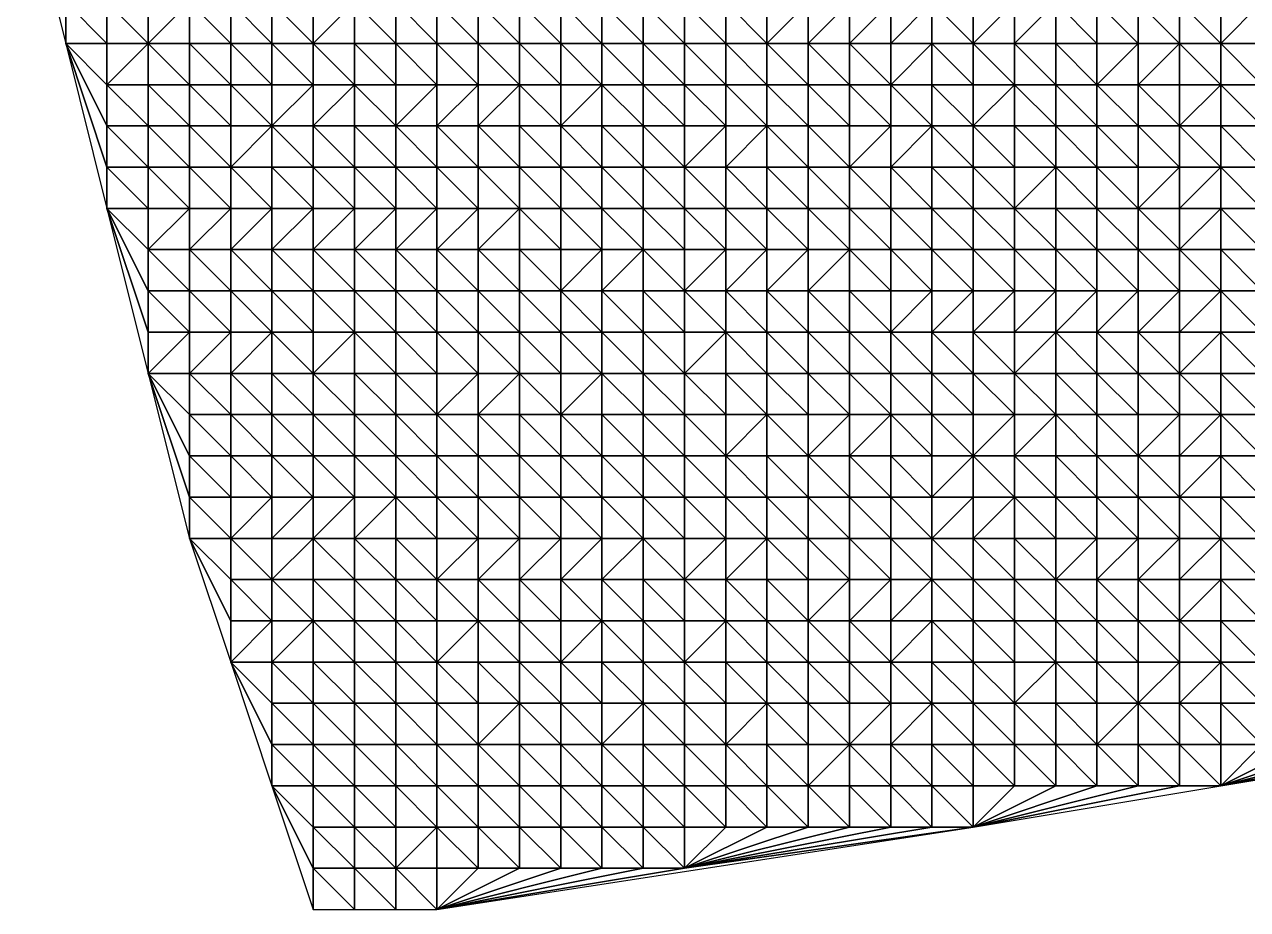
# Model space of a CAD drawing. Extents: x -43 to 22, y -21 to 35.
# Drawn here: x -38 to -8.35, y -21 to 0.46 of the extents above; entities that cross this region are included whole.
import ezdxf

# ---------------------------------------------------------------- set-up
doc = ezdxf.new("R2010")
doc.units = 0
doc.layers.get('0').update_dxf_attribs({"color": 254, "linetype": 'CONTINUOUS'})

msp = doc.modelspace()

# ---------------------------------------------------------------- meshes
at = {"color": 3}
mesh = msp.add_polyface(dxfattribs=at)
corners = [(-33, 2, -3.694), (-34, 3, -3.728), (-34, 2, -3.775), (-34, 1, -3.824), (-35, 1, -3.902), (-35, 0, -3.952), (-36, 1, -3.98), (-36, 0, -4.028), (-37, 1, -4.061), (-37, 0, -4.15), (-38, 4, -4.007), (-33, -3, -3.911), (-33, -2, -3.876), (-34, -2, -3.954), (-34, -3, -3.986), (-35, -2, -4.043), (-35, -3, -4.074), (-36, -2, -4.109), (-36, -3, -4.152), (-36, -4, -4.152), (-33, 1, -3.744), (-33, 0, -3.793), (-34, 0, -3.873), (-33, -1, -3.838), (-34, -1, -3.92), (-35, 2, -3.853), (-36, 2, -3.928), (-37, 2, -4.022), (-35, -1, -4), (-36, -1, -4.063), (-34, -4, -4.022), (-33, -4, -3.95), (-35, -4, -4.096), (-35, -5, -4.121), (-34, -5, -4.063)]
mesh.append_faces([[corners[k] for k in face] for face in [(7, 6, 8), (7, 8, 9), (9, 8, 10), (16, 15, 17), (16, 17, 18), (18, 17, 9), (18, 9, 19), (7, 29, 5), (7, 9, 29), (29, 9, 17), (29, 17, 15), (15, 28, 29), (30, 31, 14), (30, 16, 32), (30, 32, 33), (33, 32, 19), (19, 32, 18), (18, 32, 16)]], dxfattribs={"color": 20})
mesh.append_faces([[corners[k] for k in face] for face in [(0, 1, 2), (0, 2, 3), (3, 2, 4), (3, 4, 5), (5, 4, 6), (5, 6, 7), (11, 12, 13), (11, 13, 14), (14, 13, 15), (14, 15, 16), (20, 0, 3), (21, 3, 22), (23, 22, 24), (12, 24, 13), (2, 25, 4), (4, 25, 26), (4, 26, 6), (6, 26, 27), (6, 27, 8), (24, 22, 5), (5, 22, 3), (5, 28, 24), (24, 28, 13), (5, 29, 28), (13, 28, 15), (14, 16, 30), (31, 30, 34)]], dxfattribs={"color": 30})
mesh = msp.add_polyface(dxfattribs=at)
corners = [(-31, 2, -3.567), (-32, 3, -3.591), (-32, 2, -3.629), (-32, 1, -3.668), (-33, 1, -3.744), (-32, 0, -3.711), (-33, 0, -3.793), (-32, -1, -3.755), (-33, -1, -3.838), (-32, -2, -3.796), (-33, -2, -3.876), (-33, -3, -3.911), (-30, 2, -3.495), (-31, 3, -3.528), (-31, 1, -3.603), (-31, 0, -3.635), (-31, -1, -3.674), (-33, 2, -3.694), (-34, 1, -3.824), (-34, 0, -3.873), (-34, -1, -3.92), (-30, 1, -3.527), (-30, -1, -3.606), (-30, 0, -3.567), (-31, -2, -3.715), (-30, -2, -3.646), (-30, -3, -3.682), (-31, -3, -3.755), (-32, -3, -3.836), (-32, -4, -3.879), (-33, -4, -3.95), (-33, -5, -3.996), (-31, -4, -3.805), (-30, -4, -3.733), (-32, -5, -3.928), (-31, -5, -3.862), (-34, -3, -3.986)]
mesh.append_faces([[corners[k] for k in face] for face in [(3, 2, 4), (3, 4, 5), (5, 4, 6), (5, 6, 7), (7, 6, 8), (7, 8, 9), (9, 8, 10), (9, 10, 11), (16, 5, 7), (16, 7, 9), (4, 18, 6), (6, 19, 8), (8, 20, 10), (26, 24, 27), (27, 24, 9), (27, 9, 28), (28, 9, 11), (28, 11, 29), (29, 11, 30), (29, 30, 31), (32, 33, 27), (27, 33, 26), (27, 28, 32), (32, 28, 29), (32, 29, 34), (9, 24, 16), (33, 32, 35), (36, 30, 11)]], dxfattribs={"color": 30})
mesh.append_faces([[corners[k] for k in face] for face in [(0, 1, 2), (0, 2, 3), (0, 12, 13), (12, 0, 14), (14, 0, 3), (14, 3, 15), (15, 3, 5), (15, 5, 16), (2, 17, 4), (15, 21, 14), (14, 21, 12), (22, 23, 15), (15, 23, 21), (15, 16, 22), (22, 16, 24), (22, 24, 25), (25, 24, 26)]], dxfattribs={"color": 40})
mesh = msp.add_polyface(dxfattribs=at)
corners = [(-27, 1, -3.322), (-27, 2, -3.285), (-28, 1, -3.389), (-27, 0, -3.355), (-28, 0, -3.428), (-27, -1, -3.396), (-28, -1, -3.474), (-28, -2, -3.517), (-29, -2, -3.585), (-28, -3, -3.552), (-29, -3, -3.619), (-28, -4, -3.598), (-29, -4, -3.665), (-29, -5, -3.721), (-26, -2, -3.365), (-26, -1, -3.323), (-27, -2, -3.438), (-26, -3, -3.408), (-27, -3, -3.48), (-26, -4, -3.454), (-27, -4, -3.529), (-27, -5, -3.585), (-26, 0, -3.289), (-28, -5, -3.655), (-29, 1, -3.458), (-30, 2, -3.495), (-30, 1, -3.527), (-29, 0, -3.498), (-30, 0, -3.567), (-29, -1, -3.544), (-30, -1, -3.606), (-30, -2, -3.646), (-30, -3, -3.682), (-30, -4, -3.733), (-30, -5, -3.791), (-28, 2, -3.354)]
mesh.append_faces([[corners[k] for k in face] for face in [(12, 32, 33), (12, 33, 34)]], dxfattribs={"color": 30})
mesh.append_faces([[corners[k] for k in face] for face in [(0, 1, 2), (0, 2, 3), (3, 2, 4), (3, 4, 5), (5, 4, 6), (5, 6, 7), (7, 6, 8), (7, 8, 9), (9, 8, 10), (9, 10, 11), (11, 10, 12), (11, 12, 13), (14, 15, 16), (14, 16, 17), (17, 16, 18), (17, 18, 19), (19, 18, 20), (19, 20, 21), (22, 0, 3), (15, 3, 5), (15, 5, 16), (16, 5, 7), (16, 7, 18), (18, 7, 9), (18, 9, 20), (20, 9, 11), (20, 11, 23), (24, 25, 26), (24, 26, 27), (27, 26, 28), (27, 28, 29), (29, 28, 30), (29, 30, 8), (8, 30, 31), (8, 31, 10), (10, 31, 32), (10, 32, 12), (2, 35, 24), (2, 24, 4), (4, 24, 27), (4, 27, 6), (6, 27, 29), (6, 29, 8)]], dxfattribs={"color": 40})
mesh = msp.add_polyface(dxfattribs=at)
corners = [(-22, -2, -3.054), (-23, -1, -3.096), (-23, -2, -3.129), (-24, -1, -3.177), (-24, -2, -3.207), (-25, -2, -3.287), (-24, -3, -3.245), (-25, -3, -3.321), (-24, -4, -3.295), (-25, -4, -3.375), (-24, -5, -3.358), (-22, 1, -2.958), (-23, 2, -2.994), (-23, 1, -3.032), (-24, 1, -3.114), (-23, 0, -3.064), (-24, 0, -3.147), (-22, -4, -3.144), (-23, -3, -3.167), (-23, -4, -3.218), (-24, 2, -3.072), (-25, 1, -3.191), (-25, 0, -3.225), (-25, -1, -3.253), (-26, -1, -3.323), (-26, -2, -3.365), (-26, 1, -3.254), (-26, 2, -3.219), (-27, 1, -3.322), (-26, 0, -3.289), (-27, 0, -3.355), (-22, -1, -3.02), (-22, -3, -3.093), (-22, 0, -2.989), (-23, -5, -3.28), (-26, -3, -3.408), (-26, -4, -3.454), (-25, -5, -3.434), (-26, -5, -3.509), (-27, -5, -3.585)]
mesh.append_faces([[corners[k] for k in face] for face in [(0, 1, 2), (2, 1, 3), (2, 3, 4), (4, 3, 5), (4, 5, 6), (6, 5, 7), (6, 7, 8), (11, 12, 13), (13, 12, 14), (13, 14, 15), (15, 14, 16), (15, 16, 1), (1, 16, 3), (17, 18, 19), (19, 18, 6), (19, 6, 8), (14, 20, 21), (14, 21, 16), (16, 21, 22), (16, 22, 3), (3, 22, 23), (3, 23, 5), (26, 27, 28), (26, 28, 29), (31, 15, 1), (32, 2, 18), (18, 2, 4), (18, 4, 6), (13, 15, 33), (21, 26, 22), (22, 29, 23), (23, 29, 24), (19, 8, 34)]], dxfattribs={"color": 2})
mesh.append_faces([[corners[k] for k in face] for face in [(8, 7, 9), (8, 9, 10), (5, 23, 24), (5, 24, 25), (29, 30, 24), (5, 25, 7), (7, 25, 35), (7, 35, 9), (9, 35, 36), (9, 36, 37), (29, 22, 26), (38, 36, 39)]], dxfattribs={"color": 40})
mesh = msp.add_polyface(dxfattribs=at)
corners = [(-15, -2, -2.672), (-16, -1, -2.704), (-16, -2, -2.734), (-17, -1, -2.754), (-17, -2, -2.782), (-18, -1, -2.797), (-18, -2, -2.829), (-19, -1, -2.842), (-19, -2, -2.878), (-18, 1, -2.724), (-19, 2, -2.729), (-19, 1, -2.765), (-19, 0, -2.804), (-15, -4, -2.755), (-16, -3, -2.766), (-16, -4, -2.81), (-17, -3, -2.818), (-17, -4, -2.865), (-18, -3, -2.863), (-18, -4, -2.916), (-19, -3, -2.917), (-19, -4, -2.97), (-15, 0, -2.614), (-16, 1, -2.635), (-16, 0, -2.672), (-17, 0, -2.72), (-18, 0, -2.761), (-15, 1, -2.574), (-16, 2, -2.597), (-17, 1, -2.684), (-16, -6, -2.937), (-16, -5, -2.871), (-17, -5, -2.927), (-18, -5, -2.98), (-17, -6, -3), (-20, -4, -3.027), (-19, -5, -3.037), (-19, -6, -3.11)]
mesh.append_faces([[corners[k] for k in face] for face in [(19, 18, 20), (19, 20, 21), (30, 31, 32), (32, 31, 17), (32, 17, 19), (21, 33, 19), (19, 33, 32), (32, 33, 34), (35, 36, 21), (36, 37, 33), (21, 36, 33)]], dxfattribs={"color": 2})
mesh.append_faces([[corners[k] for k in face] for face in [(0, 1, 2), (2, 1, 3), (2, 3, 4), (4, 3, 5), (4, 5, 6), (6, 5, 7), (6, 7, 8), (9, 10, 11), (9, 11, 12), (13, 14, 15), (15, 14, 16), (15, 16, 17), (17, 16, 18), (17, 18, 19), (22, 23, 24), (24, 23, 25), (24, 25, 3), (3, 25, 26), (3, 26, 5), (5, 26, 12), (5, 12, 7), (27, 28, 23), (14, 2, 16), (29, 9, 26), (26, 9, 12), (23, 29, 25), (25, 29, 26), (3, 1, 24), (4, 6, 18), (18, 6, 8), (18, 8, 20), (2, 4, 16), (16, 4, 18), (17, 31, 15)]], dxfattribs={"color": 60})
mesh = msp.add_polyface(dxfattribs=at)
corners = [(-13, 1, -2.441), (-14, 2, -2.466), (-14, 1, -2.508), (-14, 0, -2.546), (-15, 0, -2.614), (-14, -1, -2.577), (-15, -1, -2.644), (-15, -2, -2.672), (-16, -1, -2.704), (-9, 0, -2.218), (-9, 1, -2.183), (-10, 1, -2.256), (-10, 0, -2.29), (-11, 1, -2.319), (-11, 0, -2.354), (-12, 1, -2.378), (-12, 0, -2.415), (-13, 0, -2.477), (-13, -1, -2.513), (-13, -2, -2.554), (-15, 2, -2.534), (-15, 1, -2.574), (-16, 1, -2.635), (-10, 2, -2.229), (-11, 2, -2.286), (-12, 2, -2.343), (-13, 2, -2.404), (-9, -1, -2.265), (-10, -1, -2.331), (-10, -2, -2.379), (-11, -1, -2.395), (-11, -2, -2.437), (-12, -1, -2.455), (-12, -2, -2.498), (-9, -2, -2.316), (-16, 0, -2.672), (-14, -2, -2.609)]
mesh.append_faces([[corners[k] for k in face] for face in [(3, 2, 4), (3, 4, 5), (5, 4, 6), (5, 6, 7), (7, 6, 8), (4, 21, 22), (4, 35, 6), (6, 35, 8), (7, 36, 5)]], dxfattribs={"color": 60})
mesh.append_faces([[corners[k] for k in face] for face in [(0, 1, 2), (0, 2, 3), (9, 10, 11), (9, 11, 12), (12, 11, 13), (12, 13, 14), (14, 13, 15), (14, 15, 16), (16, 15, 0), (16, 0, 17), (17, 0, 3), (17, 3, 18), (18, 3, 5), (18, 5, 19), (2, 20, 21), (2, 21, 4), (10, 23, 11), (11, 24, 13), (13, 25, 15), (15, 26, 0), (9, 12, 27), (27, 12, 28), (27, 28, 29), (29, 28, 30), (29, 30, 31), (31, 30, 32), (31, 32, 33), (33, 32, 18), (33, 18, 19), (14, 16, 32), (32, 16, 17), (32, 17, 18), (12, 14, 30), (30, 14, 32), (29, 34, 27), (12, 30, 28)]], dxfattribs={"color": 70})
mesh = msp.add_polyface(dxfattribs=at)
corners = [(-9, -4, -2.431), (-8, -5, -2.422), (-8, -4, -2.371), (-9, -3, -2.374), (-8, -3, -2.315), (-9, -2, -2.316), (-8, -2, -2.249), (-9, -1, -2.265), (-8, -1, -2.192), (-9, 0, -2.218), (-8, 0, -2.144), (-8, 1, -2.105), (-7, 0, -2.068), (-7, 1, -2.035), (-6, 0, -2.012), (-6, 1, -1.962), (-5, 0, -1.95), (-5, 1, -1.899), (-5, 2, -1.853), (-6, 2, -1.92), (-6, -5, -2.298), (-6, -4, -2.229), (-7, -4, -2.301), (-7, -5, -2.36), (-5, -3, -2.096), (-6, -2, -2.116), (-6, -3, -2.172), (-7, -2, -2.185), (-7, -3, -2.247), (-7, 2, -1.989), (-8, 2, -2.073), (-9, 1, -2.183), (-5, -1, -2.004), (-6, -1, -2.061), (-7, -1, -2.125), (-5, -2, -2.047)]
mesh.append_faces([[corners[k] for k in face] for face in [(0, 1, 2), (0, 2, 3), (3, 2, 4), (3, 4, 5), (5, 4, 6), (5, 6, 7), (7, 6, 8), (7, 8, 9), (9, 8, 10), (9, 10, 11), (20, 21, 22), (23, 22, 2), (26, 25, 27), (26, 27, 28), (28, 27, 6), (28, 6, 4), (27, 8, 6), (28, 22, 26), (26, 22, 21), (26, 21, 24), (4, 2, 28), (28, 2, 22)]], dxfattribs={"color": 70})
mesh.append_faces([[corners[k] for k in face] for face in [(11, 10, 12), (11, 12, 13), (13, 12, 14), (13, 14, 15), (15, 14, 16), (15, 16, 17), (17, 18, 19), (17, 19, 15), (15, 19, 13), (24, 25, 26), (19, 29, 13), (13, 30, 11), (11, 30, 31), (11, 31, 9), (32, 14, 33), (33, 14, 34), (33, 34, 25), (25, 34, 27), (35, 33, 25), (14, 12, 34), (34, 12, 10), (34, 10, 8), (34, 8, 27)]], dxfattribs={"color": 80})
mesh = msp.add_polyface(dxfattribs=at)
corners = [(-19, -2, -2.878), (-19, -1, -2.842), (-20, -1, -2.892), (-20, -2, -2.93), (-21, -1, -2.951), (-21, -2, -2.987), (-22, -1, -3.02), (-22, -2, -3.054), (-23, -1, -3.096), (-19, 0, -2.804), (-19, 1, -2.765), (-20, 0, -2.855), (-19, -4, -2.97), (-19, -3, -2.917), (-20, -3, -2.972), (-20, -4, -3.027), (-21, -3, -3.029), (-21, -4, -3.082), (-22, -3, -3.093), (-22, -4, -3.144), (-23, -3, -3.167), (-20, 1, -2.821), (-21, 1, -2.886), (-21, 0, -2.92), (-22, 1, -2.958), (-22, 0, -2.989), (-23, 1, -3.032), (-23, 0, -3.064), (-23, -2, -3.129), (-20, -5, -3.093), (-19, -5, -3.037), (-21, -5, -3.147), (-21, -6, -3.221), (-22, -5, -3.209), (-23, -4, -3.218), (-23, -5, -3.28), (-22, -6, -3.282), (-20, -6, -3.166)]
mesh.append_faces([[corners[k] for k in face] for face in [(3, 2, 4), (3, 4, 5), (5, 4, 6), (5, 6, 7), (7, 6, 8), (12, 13, 14), (12, 14, 15), (15, 14, 16), (15, 16, 17), (17, 16, 18), (17, 18, 19), (19, 18, 20), (13, 0, 3), (13, 3, 14), (14, 3, 16), (23, 22, 24), (4, 23, 25), (25, 23, 24), (25, 24, 26), (4, 25, 6), (6, 25, 27), (5, 7, 18), (18, 7, 28), (3, 5, 16), (16, 5, 18), (29, 30, 15), (15, 17, 29), (29, 17, 31), (29, 31, 32), (33, 31, 19), (19, 31, 17), (19, 34, 33), (33, 35, 36), (29, 37, 30)]], dxfattribs={"color": 2})
mesh.append_faces([[corners[k] for k in face] for face in [(36, 31, 33)]], dxfattribs={"color": 40})
mesh.append_faces([[corners[k] for k in face] for face in [(0, 1, 2), (0, 2, 3), (9, 10, 11), (9, 11, 1), (1, 11, 2), (21, 22, 11), (11, 22, 23), (11, 23, 2), (2, 23, 4), (10, 21, 11)]], dxfattribs={"color": 60})
mesh = msp.add_polyface(dxfattribs=at)
corners = [(-13, -2, -2.554), (-14, -1, -2.577), (-14, -2, -2.609), (-13, -3, -2.596), (-14, -3, -2.649), (-14, -4, -2.696), (-15, -3, -2.708), (-15, -4, -2.755), (-16, -3, -2.766), (-9, -3, -2.374), (-9, -2, -2.316), (-10, -2, -2.379), (-10, -3, -2.428), (-11, -2, -2.437), (-11, -3, -2.482), (-12, -2, -2.498), (-12, -3, -2.536), (-11, -4, -2.527), (-12, -4, -2.578), (-13, -4, -2.635), (-13, -5, -2.688), (-14, -5, -2.748), (-10, -4, -2.48), (-10, -5, -2.536), (-11, -5, -2.584), (-9, -4, -2.431), (-12, -5, -2.634), (-11, -6, -2.65), (-15, -2, -2.672), (-16, -2, -2.734), (-12, -6, -2.701), (-15, -5, -2.81), (-14, -6, -2.808), (-16, -5, -2.871), (-15, -6, -2.867), (-16, -4, -2.81)]
mesh.append_faces([[corners[k] for k in face] for face in [(0, 1, 2), (0, 2, 3), (3, 2, 4), (3, 4, 5), (5, 4, 6), (5, 6, 7), (7, 6, 8), (18, 16, 3), (18, 3, 19), (19, 3, 5), (19, 5, 20), (20, 5, 21), (24, 18, 26), (24, 26, 27), (4, 2, 28), (4, 28, 6), (6, 28, 29), (6, 29, 8), (19, 20, 26), (26, 20, 30), (26, 18, 19), (5, 7, 21), (21, 7, 31), (21, 31, 32), (31, 33, 34), (7, 35, 31), (31, 35, 33)]], dxfattribs={"color": 60})
mesh.append_faces([[corners[k] for k in face] for face in [(9, 10, 11), (9, 11, 12), (12, 11, 13), (12, 13, 14), (14, 13, 15), (14, 15, 16), (16, 15, 0), (16, 0, 3), (12, 14, 17), (17, 14, 16), (17, 16, 18), (9, 12, 22), (22, 12, 17), (22, 17, 23), (23, 17, 24), (23, 25, 22), (22, 25, 9), (17, 18, 24)]], dxfattribs={"color": 70})
mesh = msp.add_polyface(dxfattribs=at)
corners = [(-28, -6, -3.711), (-29, -5, -3.721), (-29, -6, -3.781), (-30, -5, -3.791), (-30, -6, -3.849), (-31, -5, -3.862), (-31, -6, -3.915), (-32, -5, -3.928), (-32, -6, -3.979), (-33, -5, -3.996), (-33, -6, -4.043), (-34, -5, -4.063), (-34, -6, -4.103), (-35, -5, -4.121), (-35, -6, -4.155), (-36, -4, -4.152), (-35, -7, -4.185), (-35, -8, -4.193), (-34, -7, -4.145), (-34, -8, -4.188), (-33, -7, -4.09), (-33, -8, -4.131), (-32, -7, -4.024), (-32, -8, -4.067), (-31, -8, -4), (-29, -4, -3.665), (-29, -8, -3.874), (-29, -7, -3.832), (-30, -7, -3.897), (-30, -8, -3.936), (-30, -4, -3.733), (-33, -4, -3.95), (-32, -4, -3.879), (-31, -4, -3.805), (-34, -4, -4.022), (-31, -7, -3.957)]
mesh.append_faces([[corners[k] for k in face] for face in [(10, 9, 11), (10, 11, 12), (12, 11, 13), (12, 13, 14), (14, 13, 15), (14, 15, 16), (16, 15, 17), (16, 17, 18), (18, 19, 20), (20, 19, 21), (20, 21, 22), (22, 21, 23), (22, 23, 24), (11, 34, 13), (20, 22, 10), (10, 22, 8), (10, 12, 20), (20, 12, 18), (16, 18, 14), (14, 18, 12)]], dxfattribs={"color": 20})
mesh.append_faces([[corners[k] for k in face] for face in [(0, 1, 2), (2, 1, 3), (2, 3, 4), (4, 3, 5), (4, 5, 6), (6, 5, 7), (6, 7, 8), (8, 7, 9), (8, 9, 10), (1, 25, 3), (26, 27, 28), (26, 28, 29), (29, 28, 24), (3, 30, 5), (9, 31, 11), (7, 32, 9), (5, 33, 7), (2, 4, 27), (27, 4, 28), (35, 28, 6), (6, 28, 4), (6, 8, 35), (35, 8, 22), (35, 22, 24), (24, 28, 35)]], dxfattribs={"color": 30})
mesh = msp.add_polyface(dxfattribs=at)
corners = [(-24, -5, -3.358), (-25, -4, -3.375), (-25, -5, -3.434), (-25, -6, -3.494), (-26, -5, -3.509), (-26, -6, -3.567), (-27, -5, -3.585), (-27, -6, -3.64), (-28, -5, -3.655), (-28, -6, -3.711), (-29, -5, -3.721), (-27, -4, -3.529), (-28, -4, -3.598), (-22, -8, -3.429), (-23, -7, -3.41), (-23, -8, -3.475), (-24, -7, -3.475), (-24, -8, -3.533), (-25, -7, -3.55), (-25, -8, -3.608), (-26, -7, -3.627), (-26, -8, -3.685), (-27, -7, -3.697), (-27, -8, -3.753), (-28, -7, -3.765), (-28, -8, -3.813), (-29, -7, -3.832), (-29, -8, -3.874), (-22, -5, -3.209), (-23, -4, -3.218), (-23, -5, -3.28), (-22, -6, -3.282), (-23, -6, -3.348), (-22, -7, -3.356), (-24, -4, -3.295), (-24, -6, -3.418), (-26, -4, -3.454), (-29, -6, -3.781), (-27, -9, -3.799)]
mesh.append_faces([[corners[k] for k in face] for face in [(28, 29, 30)]], dxfattribs={"color": 2})
mesh.append_faces([[corners[k] for k in face] for face in [(9, 8, 10), (8, 12, 10), (21, 20, 22), (21, 22, 23), (23, 22, 24), (23, 24, 25), (25, 24, 26), (25, 26, 27), (22, 9, 24), (9, 37, 24), (24, 37, 26), (21, 23, 38)]], dxfattribs={"color": 30})
mesh.append_faces([[corners[k] for k in face] for face in [(0, 1, 2), (0, 2, 3), (3, 2, 4), (3, 4, 5), (5, 4, 6), (5, 6, 7), (7, 6, 8), (7, 8, 9), (6, 11, 8), (13, 14, 15), (15, 14, 16), (15, 16, 17), (17, 16, 18), (17, 18, 19), (19, 18, 20), (19, 20, 21), (31, 30, 32), (33, 32, 14), (30, 34, 0), (30, 0, 35), (35, 0, 3), (35, 3, 16), (16, 3, 18), (2, 36, 4), (14, 32, 35), (35, 32, 30), (16, 14, 35), (3, 5, 18), (18, 5, 20), (5, 7, 20), (20, 7, 22), (7, 9, 22)]], dxfattribs={"color": 40})
mesh = msp.add_polyface(dxfattribs=at)
corners = [(-9, -10, -2.883), (-8, -11, -2.964), (-8, -10, -2.86), (-9, -9, -2.776), (-8, -9, -2.75), (-9, -8, -2.68), (-8, -8, -2.646), (-9, -7, -2.601), (-8, -7, -2.554), (-9, -6, -2.536), (-8, -6, -2.485), (-9, -5, -2.482), (-8, -5, -2.422), (-9, -4, -2.431), (-6, -11, -2.978), (-5, -10, -2.862), (-6, -10, -2.862), (-6, -9, -2.737), (-7, -9, -2.74), (-7, -8, -2.627), (-6, -5, -2.298), (-7, -4, -2.301), (-7, -5, -2.36), (-8, -4, -2.371), (-6, -6, -2.435), (-7, -6, -2.434), (-7, -7, -2.522), (-6, -7, -2.49), (-6, -8, -2.609), (-7, -10, -2.856), (-7, -11, -2.964), (-10, -5, -2.536), (-10, -7, -2.658), (-10, -8, -2.729), (-10, -10, -2.915), (-10, -11, -3.002), (-9, -11, -2.979)]
mesh.append_faces([[corners[k] for k in face] for face in [(14, 15, 16), (35, 36, 0)]], dxfattribs={"color": 2})
mesh.append_faces([[corners[k] for k in face] for face in [(0, 1, 2), (0, 2, 3), (3, 2, 4), (3, 4, 5), (5, 4, 6), (5, 6, 7), (7, 6, 8), (7, 8, 9), (16, 17, 18), (18, 17, 19), (18, 19, 6), (6, 19, 8), (28, 19, 17), (6, 4, 18), (18, 4, 29), (18, 29, 16), (16, 29, 30), (16, 30, 14), (4, 2, 29), (29, 2, 1), (29, 1, 30), (7, 33, 5), (5, 33, 3), (3, 34, 0)]], dxfattribs={"color": 60})
mesh.append_faces([[corners[k] for k in face] for face in [(9, 8, 10), (9, 10, 11), (11, 10, 12), (11, 12, 13), (20, 21, 22), (22, 23, 12), (24, 20, 22), (24, 22, 25), (25, 22, 10), (25, 10, 26), (26, 10, 8), (26, 8, 19), (27, 24, 25), (22, 12, 10), (25, 26, 27), (27, 26, 19), (27, 19, 28), (31, 11, 13), (9, 32, 7)]], dxfattribs={"color": 70})
mesh = msp.add_polyface(dxfattribs=at)
corners = [(-16, -7, -2.997), (-16, -6, -2.937), (-17, -7, -3.066), (-16, -8, -3.058), (-17, -8, -3.123), (-16, -9, -3.123), (-17, -9, -3.185), (-17, -6, -3), (-18, -5, -2.98), (-18, -6, -3.056), (-18, -7, -3.128), (-18, -8, -3.188), (-18, -9, -3.248), (-17, -5, -2.927), (-21, -6, -3.221), (-21, -5, -3.147), (-22, -6, -3.282), (-21, -7, -3.3), (-22, -7, -3.356), (-22, -8, -3.429), (-23, -7, -3.41), (-19, -6, -3.11), (-23, -6, -3.348), (-19, -5, -3.037), (-20, -6, -3.166), (-19, -7, -3.185), (-19, -8, -3.249), (-19, -9, -3.31), (-20, -7, -3.243), (-20, -8, -3.314), (-20, -9, -3.379), (-20, -5, -3.093), (-21, -8, -3.376), (-21, -9, -3.438), (-22, -9, -3.491), (-23, -8, -3.475)]
mesh.append_faces([[corners[k] for k in face] for face in [(0, 1, 2), (0, 2, 3), (3, 2, 4), (3, 4, 5), (5, 4, 6), (7, 8, 9), (7, 9, 2), (2, 9, 10), (2, 10, 4), (4, 10, 11), (4, 11, 6), (6, 11, 12), (13, 7, 1), (1, 7, 2), (14, 15, 16), (14, 16, 17), (8, 21, 9), (23, 24, 21), (9, 21, 10), (10, 21, 25), (10, 25, 11), (11, 25, 26), (11, 26, 12), (12, 26, 27), (21, 24, 25), (25, 24, 28), (25, 28, 26), (26, 28, 29), (26, 29, 27), (28, 24, 14), (14, 24, 31), (28, 17, 29)]], dxfattribs={"color": 2})
mesh.append_faces([[corners[k] for k in face] for face in [(17, 16, 18), (17, 18, 19), (19, 18, 20), (16, 22, 18), (27, 29, 30), (29, 17, 32), (29, 32, 30), (30, 32, 33), (17, 28, 14), (33, 32, 19), (19, 32, 17), (33, 19, 34), (34, 19, 35)]], dxfattribs={"color": 40})
mesh = msp.add_polyface(dxfattribs=at)
corners = [(-13, -5, -2.688), (-14, -5, -2.748), (-13, -6, -2.752), (-14, -6, -2.808), (-14, -7, -2.873), (-15, -7, -2.93), (-14, -8, -2.943), (-15, -8, -2.999), (-14, -9, -3.015), (-10, -5, -2.536), (-11, -5, -2.584), (-10, -6, -2.598), (-11, -6, -2.65), (-11, -7, -2.719), (-12, -7, -2.771), (-11, -8, -2.788), (-12, -8, -2.838), (-11, -9, -2.87), (-9, -6, -2.536), (-9, -5, -2.482), (-10, -7, -2.658), (-9, -7, -2.601), (-10, -8, -2.729), (-12, -5, -2.634), (-12, -6, -2.701), (-13, -7, -2.819), (-13, -8, -2.889), (-12, -9, -2.912), (-15, -5, -2.81), (-15, -6, -2.867), (-16, -7, -2.997), (-16, -8, -3.058), (-15, -9, -3.069), (-16, -5, -2.871), (-16, -6, -2.937), (-9, -9, -2.776), (-10, -9, -2.82), (-13, -9, -2.962)]
mesh.append_faces([[corners[k] for k in face] for face in [(6, 5, 7), (6, 7, 8), (5, 29, 30), (5, 30, 7), (7, 30, 31), (7, 31, 32), (6, 25, 4), (37, 26, 6), (6, 26, 25), (6, 8, 37)]], dxfattribs={"color": 2})
mesh.append_faces([[corners[k] for k in face] for face in [(0, 1, 2), (2, 1, 3), (2, 3, 4), (4, 3, 5), (4, 5, 6), (11, 10, 12), (11, 12, 13), (13, 12, 14), (13, 14, 15), (15, 14, 16), (15, 16, 17), (21, 20, 22), (12, 23, 24), (12, 24, 14), (14, 24, 25), (14, 25, 16), (16, 25, 26), (16, 26, 27), (0, 2, 24), (24, 2, 25), (3, 28, 29), (3, 29, 5), (29, 33, 34), (29, 34, 30), (35, 22, 36), (36, 22, 15), (36, 15, 17), (22, 20, 13), (13, 20, 11), (15, 22, 13), (4, 25, 2)]], dxfattribs={"color": 60})
mesh.append_faces([[corners[k] for k in face] for face in [(9, 10, 11), (18, 19, 9), (9, 11, 18), (18, 11, 20)]], dxfattribs={"color": 70})
mesh = msp.add_polyface(dxfattribs=at)
corners = [(-34, -7, -4.145), (-35, -8, -4.193), (-34, -8, -4.188), (-31, -8, -4), (-32, -8, -4.067), (-31, -9, -4.044), (-30, -9, -3.976), (-30, -10, -4.015), (-29, -10, -3.949), (-29, -11, -3.992), (-28, -11, -3.932), (-30, -8, -3.936), (-29, -9, -3.912), (-32, -12, -4.238), (-31, -11, -4.126), (-32, -11, -4.199), (-32, -10, -4.154), (-33, -10, -4.22), (-33, -9, -4.174), (-34, -9, -4.237), (-29, -8, -3.874), (-29, -12, -4.038), (-30, -12, -4.097), (-30, -11, -4.054), (-31, -12, -4.166), (-31, -10, -4.087), (-32, -9, -4.109), (-33, -8, -4.131), (-34, -10, -4.299), (-34, -11, -4.368), (-33, -11, -4.268), (-33, -12, -4.311), (-34, -12, -4.424)]
mesh.append_faces([[corners[k] for k in face] for face in [(32, 29, 1)]], dxfattribs={"color": 1})
mesh.append_faces([[corners[k] for k in face] for face in [(0, 1, 2), (13, 14, 15), (15, 14, 16), (15, 16, 17), (17, 16, 18), (17, 18, 19), (19, 18, 2), (19, 2, 1), (21, 9, 22), (22, 9, 23), (22, 23, 24), (24, 23, 14), (25, 5, 26), (25, 26, 16), (16, 26, 18), (14, 23, 25), (25, 23, 7), (16, 14, 25), (4, 27, 26), (26, 27, 18), (4, 26, 5), (27, 2, 18), (19, 1, 28), (28, 1, 29), (28, 29, 30), (30, 29, 31), (30, 31, 15), (15, 31, 13), (30, 17, 28), (28, 17, 19), (17, 30, 15), (31, 29, 32)]], dxfattribs={"color": 20})
mesh.append_faces([[corners[k] for k in face] for face in [(3, 4, 5), (3, 5, 6), (6, 5, 7), (6, 7, 8), (8, 7, 9), (8, 9, 10), (11, 3, 6), (8, 12, 6), (12, 20, 11), (12, 11, 6), (7, 5, 25), (7, 23, 9)]], dxfattribs={"color": 30})
mesh = msp.add_polyface(dxfattribs=at)
corners = [(-28, -11, -3.932), (-29, -11, -3.992), (-28, -12, -3.978), (-22, -10, -3.549), (-23, -9, -3.539), (-23, -10, -3.595), (-24, -9, -3.593), (-24, -10, -3.649), (-25, -9, -3.663), (-25, -10, -3.715), (-26, -9, -3.736), (-26, -10, -3.785), (-27, -9, -3.799), (-27, -10, -3.844), (-28, -9, -3.856), (-28, -10, -3.896), (-29, -9, -3.912), (-29, -10, -3.949), (-22, -9, -3.491), (-23, -8, -3.475), (-24, -8, -3.533), (-22, -11, -3.603), (-23, -11, -3.645), (-25, -8, -3.608), (-26, -8, -3.685), (-23, -12, -3.691), (-24, -11, -3.695), (-25, -11, -3.758), (-26, -11, -3.823), (-27, -11, -3.882), (-24, -12, -3.729), (-25, -12, -3.787), (-27, -8, -3.753), (-28, -8, -3.813), (-29, -8, -3.874), (-26, -12, -3.852), (-27, -12, -3.914), (-29, -12, -4.038)]
mesh.append_faces([[corners[k] for k in face] for face in [(37, 2, 1)]], dxfattribs={"color": 20})
mesh.append_faces([[corners[k] for k in face] for face in [(0, 1, 2), (7, 6, 8), (7, 8, 9), (9, 8, 10), (9, 10, 11), (11, 10, 12), (11, 12, 13), (13, 12, 14), (13, 14, 15), (15, 14, 16), (15, 16, 17), (8, 24, 10), (8, 20, 23), (25, 22, 26), (26, 22, 7), (26, 7, 9), (7, 22, 5), (26, 9, 27), (27, 9, 11), (27, 11, 28), (28, 11, 13), (28, 13, 29), (29, 13, 15), (29, 15, 0), (0, 15, 17), (27, 30, 26), (27, 28, 31), (32, 33, 14), (14, 33, 34), (14, 34, 16), (12, 32, 14), (12, 10, 24), (28, 29, 35), (35, 29, 36), (0, 36, 29)]], dxfattribs={"color": 30})
mesh.append_faces([[corners[k] for k in face] for face in [(3, 4, 5), (5, 4, 6), (5, 6, 7), (18, 19, 4), (4, 19, 20), (4, 20, 6), (6, 20, 8), (21, 5, 22), (23, 24, 8)]], dxfattribs={"color": 40})
mesh = msp.add_polyface(dxfattribs=at)
corners = [(-14, -9, -3.015), (-15, -8, -2.999), (-15, -9, -3.069), (-15, -10, -3.14), (-16, -9, -3.123), (-16, -10, -3.193), (-11, -9, -2.87), (-12, -8, -2.838), (-12, -9, -2.912), (-11, -10, -2.953), (-12, -10, -2.993), (-11, -11, -3.032), (-12, -11, -3.07), (-11, -12, -3.102), (-12, -12, -3.133), (-13, -8, -2.889), (-13, -9, -2.962), (-13, -10, -3.041), (-13, -11, -3.113), (-13, -12, -3.173), (-16, -8, -3.058), (-10, -9, -2.82), (-10, -10, -2.915), (-9, -9, -2.776), (-9, -10, -2.883), (-10, -11, -3.002), (-9, -12, -3.06), (-10, -12, -3.08), (-11, -13, -3.167), (-10, -13, -3.149), (-14, -10, -3.089), (-14, -11, -3.162), (-14, -12, -3.225), (-15, -11, -3.21), (-16, -11, -3.264), (-16, -12, -3.337), (-15, -12, -3.283)]
mesh.append_faces([[corners[k] for k in face] for face in [(0, 1, 2), (0, 2, 3), (3, 2, 4), (3, 4, 5), (9, 8, 10), (9, 10, 11), (11, 10, 12), (11, 12, 13), (13, 12, 14), (8, 15, 16), (8, 16, 10), (10, 16, 17), (10, 17, 12), (12, 17, 18), (12, 18, 14), (14, 18, 19), (2, 20, 4), (25, 22, 9), (25, 9, 11), (26, 25, 27), (27, 25, 11), (27, 11, 13), (27, 13, 28), (26, 27, 29), (16, 0, 30), (16, 30, 17), (17, 30, 18), (18, 31, 19), (19, 31, 32), (18, 30, 31), (31, 30, 3), (31, 3, 33), (33, 3, 34), (33, 34, 35), (3, 30, 0), (3, 5, 34), (33, 36, 31), (31, 36, 32)]], dxfattribs={"color": 2})
mesh.append_faces([[corners[k] for k in face] for face in [(35, 36, 33)]], dxfattribs={"color": 40})
mesh.append_faces([[corners[k] for k in face] for face in [(6, 7, 8), (6, 8, 9), (6, 9, 21), (21, 9, 22), (21, 22, 23), (24, 22, 25)]], dxfattribs={"color": 60})
mesh = msp.add_polyface(dxfattribs=at)
corners = [(-16, -10, -3.193), (-16, -9, -3.123), (-17, -9, -3.185), (-17, -10, -3.249), (-18, -10, -3.311), (-17, -11, -3.324), (-18, -11, -3.391), (-17, -12, -3.438), (-18, -12, -3.466), (-16, -13, -3.405), (-16, -12, -3.337), (-18, -9, -3.248), (-19, -10, -3.38), (-19, -11, -3.454), (-19, -12, -3.525), (-18, -13, -3.526), (-16, -11, -3.264), (-19, -9, -3.31), (-20, -9, -3.379), (-20, -10, -3.441), (-21, -10, -3.498), (-20, -11, -3.511), (-21, -11, -3.556), (-20, -12, -3.578), (-21, -12, -3.616), (-21, -13, -3.661), (-19, -13, -3.584), (-21, -9, -3.438), (-22, -9, -3.491), (-22, -10, -3.549), (-23, -9, -3.539), (-22, -11, -3.603), (-22, -12, -3.656), (-22, -13, -3.697), (-23, -12, -3.691), (-23, -11, -3.645), (-23, -10, -3.595)]
mesh.append_faces([[corners[k] for k in face] for face in [(0, 1, 2), (0, 2, 3), (3, 2, 4), (3, 4, 5), (2, 11, 4), (16, 0, 3), (16, 3, 5), (11, 17, 12)]], dxfattribs={"color": 2})
mesh.append_faces([[corners[k] for k in face] for face in [(33, 32, 34)]], dxfattribs={"color": 30})
mesh.append_faces([[corners[k] for k in face] for face in [(5, 4, 6), (5, 6, 7), (7, 6, 8), (9, 10, 7), (4, 11, 12), (4, 12, 6), (6, 12, 13), (6, 13, 8), (8, 13, 14), (8, 14, 15), (10, 16, 5), (10, 5, 7), (12, 17, 18), (12, 18, 19), (19, 18, 20), (19, 20, 21), (21, 20, 22), (21, 22, 23), (23, 22, 24), (23, 24, 25), (12, 19, 13), (13, 19, 21), (13, 21, 14), (14, 21, 23), (14, 23, 26), (18, 27, 20), (20, 27, 28), (20, 28, 29), (29, 28, 30), (20, 29, 22), (22, 29, 31), (22, 31, 24), (24, 31, 32), (24, 32, 33), (31, 35, 32), (29, 36, 31)]], dxfattribs={"color": 40})
mesh = msp.add_polyface(dxfattribs=at)
corners = [(-9, -17, -3.432), (-9, -18, -3.475), (-8, -17, -3.4), (-9, -16, -3.375), (-8, -16, -3.357), (-9, -15, -3.298), (-8, -15, -3.294), (-9, -14, -3.217), (-8, -14, -3.217), (-9, -13, -3.137), (-8, -13, -3.137), (-9, -12, -3.06), (-8, -12, -3.053), (-9, -11, -2.979), (-8, -11, -2.964), (-9, -10, -2.883), (-6, -11, -2.978), (-7, -11, -2.964), (-6, -12, -3.08), (-7, -12, -3.065), (-6, -13, -3.17), (-6, -14, -3.235), (-7, -13, -3.152), (-6, -16, -3.31), (-6, -15, -3.276), (-7, -15, -3.286), (-7, -16, -3.334), (-5, -17, -3.32), (-6, -17, -3.332), (-7, -14, -3.224), (-7, -17, -3.36), (-10, -11, -3.002), (-10, -13, -3.149), (-10, -14, -3.224), (-10, -16, -3.392)]
mesh.append_faces([[corners[k] for k in face] for face in [(7, 6, 8), (7, 8, 9), (9, 8, 10), (9, 10, 11), (11, 10, 12), (11, 12, 13), (13, 12, 14), (13, 14, 15), (16, 17, 18), (17, 14, 19), (17, 19, 18), (18, 19, 20), (21, 20, 22), (22, 20, 19), (22, 19, 10), (10, 19, 12), (19, 14, 12), (22, 10, 29), (29, 10, 8), (29, 8, 25), (22, 29, 21), (21, 29, 25), (11, 13, 31), (32, 9, 11), (33, 7, 9)]], dxfattribs={"color": 2})
mesh.append_faces([[corners[k] for k in face] for face in [(0, 1, 2), (0, 2, 3), (3, 2, 4), (3, 4, 5), (5, 4, 6), (5, 6, 7), (23, 24, 25), (23, 25, 26), (26, 25, 6), (26, 6, 4), (1, 27, 28), (25, 8, 6), (2, 30, 4), (4, 30, 26), (2, 1, 30), (30, 1, 28), (30, 28, 26), (5, 7, 33), (5, 34, 3), (3, 34, 0)]], dxfattribs={"color": 40})
mesh = msp.add_polyface(dxfattribs=at)
corners = [(-28, -11, -3.932), (-28, -12, -3.978), (-27, -12, -3.914), (-28, -13, -4.013), (-29, -16, -4.198), (-29, -15, -4.16), (-30, -15, -4.219), (-30, -14, -4.178), (-31, -14, -4.237), (-31, -13, -4.2), (-32, -13, -4.274), (-31, -12, -4.166), (-32, -12, -4.238), (-31, -11, -4.126), (-28, -16, -4.142), (-28, -15, -4.101), (-27, -14, -3.987), (-28, -14, -4.053), (-29, -13, -4.078), (-29, -14, -4.118), (-30, -13, -4.138), (-29, -12, -4.038), (-30, -12, -4.097), (-30, -16, -4.256), (-31, -15, -4.276), (-31, -16, -4.321), (-32, -15, -4.344), (-32, -16, -4.382), (-33, -15, -4.41), (-32, -14, -4.308), (-33, -13, -4.356), (-33, -14, -4.396), (-34, -12, -4.424), (-33, -12, -4.311)]
mesh.append_faces([[corners[k] for k in face] for face in [(31, 30, 32), (31, 32, 28), (31, 28, 29)]], dxfattribs={"color": 1})
mesh.append_faces([[corners[k] for k in face] for face in [(4, 5, 6), (6, 5, 7), (6, 7, 8), (8, 7, 9), (8, 9, 10), (10, 9, 11), (10, 11, 12), (12, 11, 13), (14, 15, 5), (17, 3, 18), (17, 18, 19), (19, 18, 20), (19, 20, 7), (7, 20, 9), (15, 17, 19), (15, 19, 5), (5, 19, 7), (22, 18, 21), (21, 18, 3), (11, 20, 22), (22, 20, 18), (23, 6, 24), (23, 24, 25), (25, 24, 26), (25, 26, 27), (27, 26, 28), (8, 10, 29), (29, 10, 30), (29, 30, 31), (12, 33, 10), (10, 33, 30), (11, 9, 20), (33, 32, 30), (29, 28, 26), (29, 26, 8), (8, 26, 24), (8, 24, 6)]], dxfattribs={"color": 20})
mesh.append_faces([[corners[k] for k in face] for face in [(0, 1, 2), (2, 1, 3), (16, 3, 17), (16, 17, 15), (3, 1, 21)]], dxfattribs={"color": 30})
mesh = msp.add_polyface(dxfattribs=at)
corners = [(-27, -12, -3.914), (-28, -13, -4.013), (-27, -13, -3.943), (-27, -14, -3.987), (-26, -14, -3.92), (-26, -15, -3.974), (-25, -15, -3.916), (-25, -16, -3.965), (-24, -16, -3.919), (-22, -14, -3.738), (-23, -13, -3.735), (-23, -14, -3.779), (-24, -13, -3.769), (-24, -14, -3.819), (-25, -13, -3.813), (-25, -14, -3.859), (-26, -13, -3.876), (-22, -13, -3.697), (-23, -12, -3.691), (-22, -12, -3.656), (-23, -11, -3.645), (-22, -15, -3.781), (-23, -15, -3.828), (-24, -15, -3.871), (-22, -16, -3.827), (-23, -16, -3.874), (-25, -12, -3.787), (-24, -12, -3.729), (-25, -11, -3.758), (-26, -11, -3.823), (-26, -12, -3.852), (-24, -11, -3.695), (-26, -16, -4.021), (-27, -15, -4.039), (-27, -16, -4.085), (-28, -15, -4.101), (-27, -17, -4.123), (-28, -16, -4.142)]
mesh.append_faces([[corners[k] for k in face] for face in [(32, 5, 33), (32, 33, 34), (34, 33, 35), (35, 33, 3), (36, 34, 37)]], dxfattribs={"color": 20})
mesh.append_faces([[corners[k] for k in face] for face in [(0, 1, 2), (2, 1, 3), (2, 3, 4), (4, 3, 5), (4, 5, 6), (6, 5, 7), (6, 7, 8), (9, 10, 11), (11, 10, 12), (11, 12, 13), (13, 12, 14), (13, 14, 15), (15, 14, 16), (15, 16, 4), (4, 16, 2), (17, 18, 10), (10, 18, 12), (19, 20, 18), (21, 11, 22), (22, 11, 13), (22, 13, 23), (23, 13, 6), (23, 6, 8), (24, 22, 25), (25, 22, 23), (25, 23, 8), (26, 27, 28), (26, 29, 30), (26, 30, 16), (16, 30, 2), (27, 26, 14), (14, 26, 16), (31, 27, 18), (18, 27, 12), (30, 0, 2), (13, 15, 6), (6, 15, 4), (12, 27, 14), (7, 5, 32), (3, 33, 5)]], dxfattribs={"color": 30})
mesh = msp.add_polyface(dxfattribs=at)
corners = [(-3, -17, -3.248), (-2, -16, -3.218), (-3, -16, -3.24), (-2, -15, -3.195), (-3, -15, -3.212), (-3, -14, -3.181), (-4, -14, -3.209), (-3, -13, -3.145), (-4, -13, -3.169), (-4, -12, -3.097), (-5, -12, -3.095), (-5, -11, -2.984), (-6, -11, -2.978), (-3, -11, -3.087), (-4, -11, -2.99), (-3, -12, -3.086), (-2, -12, -3.061), (-2, -11, -2.953), (-6, -12, -3.08), (-5, -13, -3.181), (-5, -14, -3.23), (-4, -15, -3.236), (-6, -13, -3.17), (-4, -16, -3.253), (-5, -15, -3.26), (-6, -14, -3.235), (-5, -16, -3.281), (-4, -17, -3.313), (-6, -15, -3.276), (-6, -16, -3.31), (-9, -18, -3.475), (-5, -17, -3.32), (-6, -17, -3.332), (-7, -16, -3.334), (-7, -15, -3.286)]
mesh.append_faces([[corners[k] for k in face] for face in [(0, 1, 2), (2, 3, 4), (4, 3, 5), (4, 5, 6), (6, 5, 7), (6, 7, 8), (8, 7, 9), (8, 9, 10), (10, 9, 11), (10, 11, 12), (13, 14, 15), (15, 14, 9), (15, 9, 7), (16, 15, 7), (17, 13, 15), (12, 18, 10), (10, 18, 19), (10, 19, 8), (8, 19, 20), (8, 20, 6), (6, 20, 21), (6, 21, 4), (4, 21, 2), (18, 22, 19), (19, 22, 20), (9, 14, 11), (0, 2, 23), (23, 2, 21), (23, 21, 24), (24, 21, 20), (24, 20, 25), (25, 20, 22), (23, 27, 0), (23, 24, 26), (0, 27, 30), (24, 25, 28), (28, 25, 34)]], dxfattribs={"color": 2})
mesh.append_faces([[corners[k] for k in face] for face in [(26, 27, 23), (26, 24, 28), (26, 28, 29), (30, 27, 31), (32, 31, 29), (32, 29, 33), (29, 31, 26), (26, 31, 27)]], dxfattribs={"color": 40})
mesh = msp.add_polyface(dxfattribs=at)
corners = [(-17, -12, -3.438), (-18, -12, -3.466), (-17, -13, -3.463), (-18, -13, -3.526), (-18, -14, -3.566), (-19, -14, -3.614), (-18, -15, -3.609), (-19, -15, -3.657), (-18, -16, -3.666), (-19, -16, -3.676), (-16, -13, -3.405), (-19, -12, -3.525), (-19, -13, -3.584), (-20, -13, -3.628), (-20, -14, -3.663), (-21, -13, -3.661), (-21, -14, -3.697), (-22, -13, -3.697), (-22, -14, -3.738), (-23, -13, -3.735), (-17, -14, -3.511), (-21, -12, -3.616), (-20, -12, -3.578), (-16, -14, -3.465), (-17, -15, -3.569), (-16, -16, -3.599), (-17, -16, -3.633), (-20, -15, -3.694), (-20, -16, -3.72), (-21, -15, -3.734), (-21, -16, -3.775), (-21, -17, -3.803), (-22, -16, -3.827), (-22, -17, -3.87), (-23, -16, -3.874), (-22, -15, -3.781), (-23, -14, -3.779), (-23, -15, -3.828)]
mesh.append_faces([[corners[k] for k in face] for face in [(8, 7, 9), (14, 13, 15), (14, 15, 16), (16, 15, 17), (16, 17, 18), (18, 17, 19), (15, 21, 17), (7, 14, 27), (7, 27, 9), (9, 27, 28), (15, 13, 22), (14, 16, 27), (27, 16, 29), (27, 29, 28), (28, 29, 30), (31, 30, 32), (33, 32, 34), (16, 18, 35), (35, 18, 36), (30, 29, 35), (35, 29, 16), (30, 35, 32), (32, 35, 37)]], dxfattribs={"color": 30})
mesh.append_faces([[corners[k] for k in face] for face in [(0, 1, 2), (2, 1, 3), (2, 3, 4), (4, 3, 5), (4, 5, 6), (6, 5, 7), (6, 7, 8), (10, 0, 2), (3, 11, 12), (3, 12, 5), (5, 12, 13), (5, 13, 14), (20, 10, 2), (20, 2, 4), (12, 22, 13), (23, 20, 24), (24, 20, 4), (24, 4, 6), (25, 24, 26), (26, 24, 6), (26, 6, 8), (5, 14, 7)]], dxfattribs={"color": 40})
mesh = msp.add_polyface(dxfattribs=at)
corners = [(-16, -17, -3.676), (-16, -18, -3.737), (-15, -18, -3.715), (-15, -17, -3.641), (-14, -18, -3.664), (-14, -17, -3.595), (-13, -18, -3.627), (-13, -17, -3.546), (-13, -13, -3.23), (-13, -12, -3.173), (-14, -12, -3.225), (-14, -13, -3.285), (-15, -12, -3.283), (-15, -13, -3.35), (-16, -12, -3.337), (-16, -13, -3.405), (-13, -15, -3.385), (-13, -14, -3.3), (-14, -14, -3.348), (-15, -14, -3.413), (-14, -15, -3.429), (-15, -15, -3.48), (-14, -16, -3.513), (-15, -16, -3.558), (-13, -16, -3.467), (-16, -14, -3.465), (-17, -14, -3.511), (-15, -19, -3.847), (-16, -15, -3.529), (-16, -16, -3.599), (-16, -19, -3.816), (-17, -15, -3.569), (-17, -17, -3.699), (-17, -18, -3.762)]
mesh.append_faces([[corners[k] for k in face] for face in [(8, 9, 10), (8, 10, 11)]], dxfattribs={"color": 2})
mesh.append_faces([[corners[k] for k in face] for face in [(0, 1, 2), (0, 2, 3), (27, 6, 4), (27, 4, 2), (2, 1, 27), (27, 1, 30), (33, 30, 1)]], dxfattribs={"color": 30})
mesh.append_faces([[corners[k] for k in face] for face in [(3, 2, 4), (3, 4, 5), (5, 4, 6), (5, 6, 7), (11, 10, 12), (11, 12, 13), (13, 12, 14), (13, 14, 15), (16, 17, 18), (18, 17, 11), (18, 11, 13), (11, 17, 8), (15, 19, 13), (13, 19, 18), (18, 19, 20), (20, 19, 21), (20, 21, 22), (22, 21, 23), (22, 23, 5), (5, 23, 3), (18, 20, 16), (16, 20, 22), (16, 22, 24), (24, 22, 7), (21, 19, 25), (25, 19, 15), (25, 15, 26), (7, 22, 5), (21, 28, 23), (23, 28, 29), (23, 29, 3), (3, 29, 0), (29, 28, 31), (31, 28, 25), (25, 28, 21), (29, 32, 0)]], dxfattribs={"color": 40})
mesh = msp.add_polyface(dxfattribs=at)
corners = [(-13, -17, -3.546), (-13, -18, -3.627), (-12, -18, -3.571), (-12, -17, -3.515), (-11, -18, -3.517), (-11, -17, -3.481), (-10, -18, -3.485), (-10, -17, -3.451), (-9, -18, -3.475), (-9, -17, -3.432), (-11, -12, -3.102), (-12, -12, -3.133), (-12, -13, -3.191), (-13, -13, -3.23), (-12, -14, -3.262), (-13, -14, -3.3), (-12, -15, -3.345), (-13, -15, -3.385), (-12, -16, -3.433), (-13, -16, -3.467), (-13, -12, -3.173), (-11, -13, -3.167), (-11, -14, -3.237), (-11, -15, -3.321), (-11, -16, -3.409), (-10, -13, -3.149), (-10, -12, -3.08), (-10, -14, -3.224), (-10, -15, -3.307), (-9, -13, -3.137), (-9, -15, -3.298), (-10, -16, -3.392), (-15, -19, -3.847)]
mesh.append_faces([[corners[k] for k in face] for face in [(10, 11, 12), (12, 11, 13), (12, 13, 14), (14, 13, 15), (14, 15, 16), (11, 20, 13), (21, 10, 12), (21, 12, 22), (22, 12, 14), (22, 14, 23), (25, 26, 21), (25, 21, 27), (27, 21, 22), (27, 22, 28), (27, 29, 25), (27, 28, 30)]], dxfattribs={"color": 2})
mesh.append_faces([[corners[k] for k in face] for face in [(32, 6, 4), (32, 4, 2)]], dxfattribs={"color": 30})
mesh.append_faces([[corners[k] for k in face] for face in [(0, 1, 2), (0, 2, 3), (3, 2, 4), (3, 4, 5), (5, 4, 6), (5, 6, 7), (7, 6, 8), (7, 8, 9), (16, 15, 17), (16, 17, 18), (18, 17, 19), (18, 19, 3), (3, 19, 0), (23, 14, 16), (23, 16, 24), (24, 16, 18), (24, 18, 3), (28, 22, 23), (28, 23, 24), (30, 28, 31), (9, 31, 7), (7, 31, 24), (7, 24, 5), (5, 24, 3), (8, 6, 32), (24, 31, 28), (2, 1, 32)]], dxfattribs={"color": 40})
mesh = msp.add_polyface(dxfattribs=at)
corners = [(-28, -17, -4.177), (-27, -17, -4.123), (-28, -16, -4.142), (-29, -16, -4.198), (-29, -15, -4.16), (-27, -16, -4.085), (-28, -15, -4.101), (-27, -20, -4.249), (-28, -19, -4.255), (-28, -20, -4.307), (-29, -20, -4.369), (-28, -21, -4.339), (-29, -21, -4.442), (-28, -18, -4.21), (-29, -17, -4.231), (-29, -18, -4.268), (-30, -17, -4.295), (-30, -18, -4.332), (-31, -17, -4.363), (-31, -18, -4.403), (-32, -17, -4.424), (-32, -18, -4.472), (-33, -15, -4.41), (-30, -16, -4.256), (-31, -16, -4.321), (-32, -16, -4.382), (-30, -15, -4.219), (-29, -19, -4.317), (-30, -19, -4.384), (-30, -20, -4.44), (-30, -21, -4.506), (-31, -19, -4.45), (-31, -20, -4.51), (-31, -21, -4.572)]
mesh.append_faces([[corners[k] for k in face] for face in [(19, 18, 20), (19, 20, 21), (21, 20, 22), (20, 25, 22), (12, 29, 30), (29, 31, 32), (29, 32, 30), (30, 32, 33), (19, 21, 31), (31, 21, 32), (32, 21, 33)]], dxfattribs={"color": 1})
mesh.append_faces([[corners[k] for k in face] for face in [(0, 1, 2), (0, 2, 3), (3, 2, 4), (5, 6, 2), (7, 8, 9), (9, 8, 10), (9, 10, 11), (11, 10, 12), (11, 7, 9), (13, 0, 14), (13, 14, 15), (15, 14, 16), (15, 16, 17), (17, 16, 18), (17, 18, 19), (0, 3, 14), (14, 3, 23), (14, 23, 16), (16, 23, 24), (16, 24, 18), (18, 24, 25), (18, 25, 20), (3, 26, 23), (27, 8, 15), (15, 8, 13), (15, 17, 27), (27, 17, 28), (27, 28, 10), (10, 28, 29), (10, 29, 12), (8, 27, 10), (17, 19, 28), (28, 19, 31), (28, 31, 29)]], dxfattribs={"color": 20})
mesh = msp.add_polyface(dxfattribs=at)
corners = [(-24, -16, -3.919), (-25, -16, -3.965), (-24, -17, -3.966), (-23, -16, -3.874), (-23, -17, -3.923), (-22, -17, -3.87), (-23, -18, -3.973), (-22, -18, -3.918), (-22, -20, -3.951), (-23, -19, -4.031), (-23, -20, -4.076), (-28, -21, -4.339), (-24, -20, -4.137), (-25, -20, -4.175), (-25, -19, -4.126), (-26, -19, -4.163), (-26, -18, -4.111), (-27, -18, -4.16), (-27, -17, -4.123), (-28, -17, -4.177), (-24, -18, -4.025), (-25, -17, -4.01), (-25, -18, -4.067), (-26, -17, -4.063), (-24, -19, -4.083), (-26, -16, -4.021), (-27, -16, -4.085), (-26, -20, -4.218), (-27, -19, -4.204), (-27, -20, -4.249), (-28, -19, -4.255), (-28, -18, -4.21)]
mesh.append_faces([[corners[k] for k in face] for face in [(11, 10, 12), (11, 12, 13), (13, 12, 14), (13, 14, 15), (15, 14, 16), (15, 16, 17), (17, 16, 18), (17, 18, 19), (20, 2, 21), (20, 21, 22), (22, 21, 23), (22, 23, 16), (16, 23, 18), (10, 9, 24), (24, 9, 20), (24, 20, 22), (20, 9, 6), (25, 21, 1), (12, 24, 14), (14, 24, 22), (14, 22, 16), (24, 12, 10), (23, 25, 18), (25, 26, 18), (13, 15, 27), (27, 15, 28), (27, 28, 29), (29, 28, 30), (13, 27, 11), (11, 27, 29), (17, 19, 31), (17, 31, 28), (28, 31, 30), (17, 28, 15)]], dxfattribs={"color": 20})
mesh.append_faces([[corners[k] for k in face] for face in [(0, 1, 2), (0, 2, 3), (3, 2, 4), (3, 4, 5), (6, 7, 4), (6, 4, 2), (8, 9, 10), (8, 10, 11), (6, 2, 20), (1, 21, 2), (21, 25, 23)]], dxfattribs={"color": 30})
mesh = msp.add_polyface(dxfattribs=at)
corners = [(-22, -17, -3.87), (-23, -17, -3.923), (-22, -18, -3.918), (-21, -18, -3.862), (-21, -19, -3.906), (-20, -19, -3.867), (-22, -20, -3.951), (-19, -19, -3.826), (-18, -19, -3.839), (-19, -18, -3.761), (-18, -18, -3.755), (-18, -17, -3.696), (-17, -18, -3.762), (-17, -17, -3.699), (-16, -18, -3.737), (-16, -17, -3.676), (-18, -16, -3.666), (-19, -16, -3.676), (-19, -17, -3.672), (-20, -17, -3.731), (-20, -18, -3.799), (-21, -17, -3.803), (-15, -19, -3.847), (-16, -19, -3.816), (-17, -19, -3.809), (-17, -16, -3.633), (-16, -16, -3.599), (-20, -16, -3.72), (-21, -16, -3.775), (-22, -16, -3.827), (-22, -19, -3.963), (-23, -18, -3.973), (-23, -19, -4.031), (-28, -21, -4.339)]
mesh.append_faces([[corners[k] for k in face] for face in [(0, 1, 2), (0, 2, 3), (3, 2, 4), (3, 4, 5), (5, 4, 6), (5, 6, 7), (7, 6, 8), (7, 8, 9), (9, 8, 10), (9, 10, 11), (11, 10, 12), (11, 12, 13), (13, 12, 14), (13, 14, 15), (16, 17, 11), (11, 17, 18), (11, 18, 9), (9, 18, 19), (9, 19, 20), (20, 19, 21), (20, 21, 3), (3, 21, 0), (22, 23, 6), (6, 23, 24), (6, 24, 8), (8, 24, 10), (16, 11, 25), (17, 27, 18), (18, 27, 19), (24, 23, 12), (24, 12, 10), (27, 28, 21), (21, 29, 0), (19, 27, 21), (9, 20, 7), (7, 20, 5), (5, 20, 3), (6, 4, 30), (30, 4, 2), (30, 2, 31), (30, 32, 6), (22, 6, 33), (31, 32, 30)]], dxfattribs={"color": 30})
mesh.append_faces([[corners[k] for k in face] for face in [(25, 11, 13), (25, 13, 26)]], dxfattribs={"color": 40})

doc.saveas('drawing.dxf')
